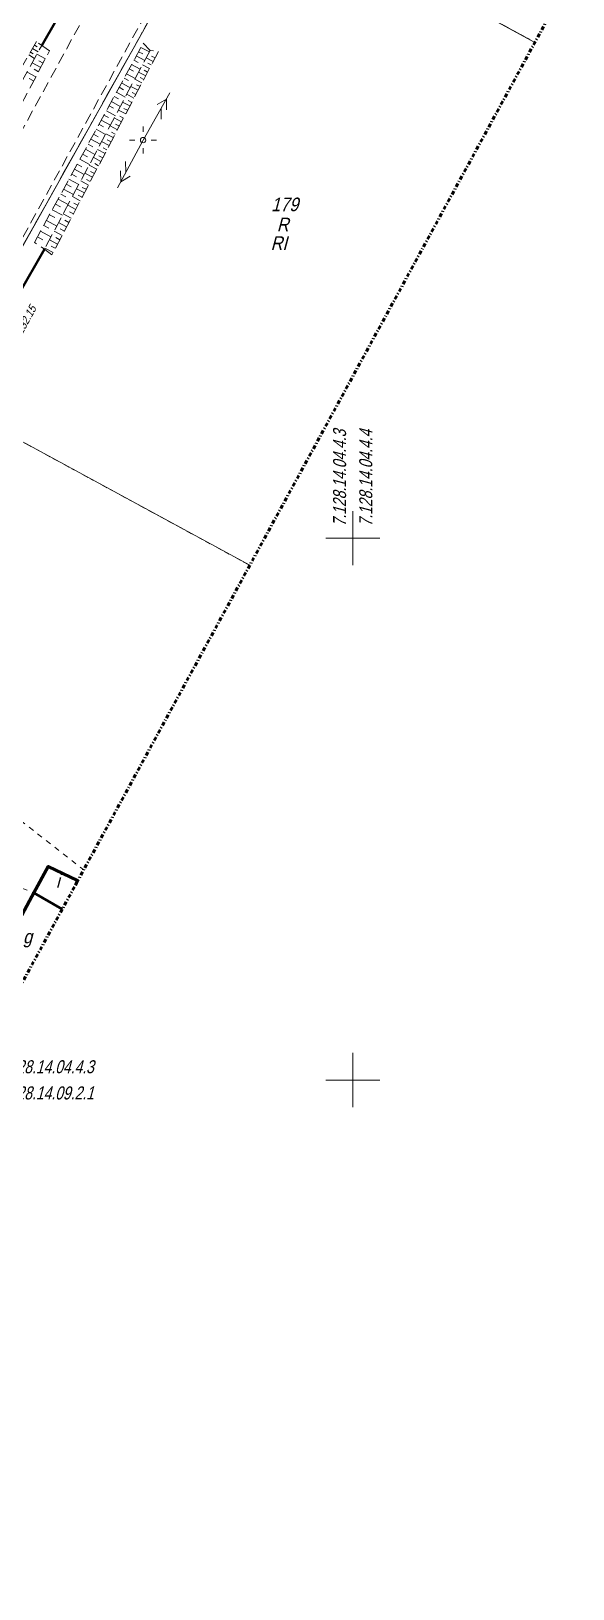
# Model space of a CAD drawing. Extents: x 7449598 to 7450455, y 5563374 to 5564952.
# Drawn here: x 7449970.3 to 7450020.3, y 5563953 to 5564096.8 of the extents above; entities that cross this region are included whole.
import ezdxf

# ---------------------------------------------------------------- set-up
doc = ezdxf.new("R2010")
doc.units = 0
doc.header["$MEASUREMENT"] = 0
for name, pattern in [('218-500', [1, 0.5, -0.5]), ('420-500', [1.5, 1, -0.5]), ('823-500', [1.75, 1.25, -0.5]), ('DGN Style 4', [0.686427, 0.343214, -0.171607, 0, -0.171607])]:
    doc.linetypes.add(name, pattern=pattern)
for name, color, linetype, lineweight in [('EDZPD_219', 7, 'Continuous', 0), ('GULENN', 1, 'Continuous', 13), ('GULTPR', 36, 'Continuous', 13), ('SDRPK_420', 7, 'Continuous', 0), ('SDRPT_414', 7, 'Continuous', 0), ('UEEPA_510', 7, 'Continuous', 0), ('UEETA_515', 7, 'Continuous', 0), ('Warstwa 24', 7, 'Continuous', 0), ('Warstwa 25', 7, 'Continuous', 0), ('Warstwa 26', 7, 'Continuous', 0), ('Warstwa 28', 7, 'Continuous', 0), ('Warstwa 29', 7, 'Continuous', 0), ('Warstwa 3', 7, 'Continuous', 0), ('Warstwa 4', 7, 'Continuous', 0), ('Warstwa 60', 7, 'Continuous', 0), ('Warstwa 8', 7, 'Continuous', 0), ('WUKPS_403', 7, 'Continuous', 0), ('WUKPS_820', 7, 'Continuous', 0), ('WUKPS_823', 7, 'Continuous', 0), ('WUKPS_824', 7, 'Continuous', 0)]:
    doc.layers.add(name, color=color, linetype=linetype, lineweight=lineweight)
doc.styles.add('Style-WORKING_1250 I 0.26180', font='WORKING_1250.shx', dxfattribs={"oblique": 14.999978})

# ---------------------------------------------------------------- blocks, each defined once
blk = doc.blocks.new('510_1')
at = {"layer": 'UEEPA_510', "color": 7, "linetype": 'Continuous', "lineweight": 13}
blk.add_circle((0, 0), 0.25, dxfattribs=at)
blk = doc.blocks.new('515')
at = {"layer": 'UEETA_515', "color": 7, "linetype": 'Continuous', "lineweight": 13}
for p, q in [((-1.25, 0), (-0.75, 0)), ((0, 0.75), (0, 1.25)), ((0.75, 0), (1.25, 0)), ((0, -1.25), (0, -0.75))]:
    blk.add_line(p, q, dxfattribs=at)
blk = doc.blocks.new('SUPE04_2')
at = {"color": 0, "flags": 128}
for points in [[(0, 0), (-100, 0)], [(-69.82163, -10), (-87.14214, 0), (-69.82163, 10)]]:
    blk.add_lwpolyline(points, dxfattribs=at)
blk = doc.blocks.new('SUPT01_2')
at = {"color": 0, "flags": 128}
for points in [[(0, 0), (-100, 0)], [(-69.82163, -10), (-87.14214, 0)], [(-67.14214, 0), (-49.82163, 10)]]:
    blk.add_lwpolyline(points, dxfattribs=at)

msp = doc.modelspace()

# ---------------------------------------------------------------- linework, layer by layer
at = {"layer": 'EDZPD_219', "color": 96, "linetype": 'Continuous', "lineweight": 13}
for p, q in [((7449988.62, 5564111.1), (7449961.76, 5564063.1)), ((7449988.62, 5564111.1), (7450016.81, 5564095.76)), ((7449961.76, 5564063.1), (7449990.48, 5564047.5))]:
    msp.add_line(p, q, dxfattribs=at)
at = {"layer": 'SDRPK_420', "color": 7, "linetype": '420-500', "lineweight": 13, "flags": 128}
for points in [[(7449881.24, 5563926.79), (7449890.91, 5563944.52), (7449908.2, 5563976.37), (7449932.16, 5564019.93), (7449942.95, 5564039.65), (7449943.52, 5564040.64), (7449946.94, 5564047.04), (7449950.9, 5564053.92), (7449962.69, 5564075.28), (7449979.37, 5564105.76), (7449991.38, 5564127.68), (7449991.97, 5564128.81), (7449995.91, 5564136.21)], [(7450000.28, 5564133.9), (7449983.71, 5564103.51), (7449967.23, 5564073.6), (7449945.6, 5564034.4), (7449939.4, 5564022.85), (7449936.97, 5564018.37), (7449915.5, 5563979.33), (7449912.2, 5563973.36), (7449895.25, 5563942.43), (7449886.72, 5563926.65), (7449884.33, 5563922.24), (7449879.79, 5563914.07), (7449879.35, 5563913.24), (7449869.49, 5563894.98)], [(7449965.31, 5564011.14), (7449969.2, 5564017.81), (7449970.55, 5564017.29)]]:
    msp.add_lwpolyline(points, dxfattribs=at)
at = {"layer": 'SDRPT_414', "color": 7, "linetype": 'Continuous', "lineweight": 40}
for p, q in [((7449973.8, 5564099.89), (7449971.27, 5564095.47)), ((7449969.11, 5564072.42), (7449971.53, 5564076.69))]:
    msp.add_line(p, q, dxfattribs=at)
at = {"layer": 'Warstwa 29', "color": 96, "linetype": '218-500', "lineweight": 13}
for p, q in [((7449988.62, 5564111.1), (7449961.76, 5564063.1)), ((7449961.76, 5564063.1), (7449988.62, 5564111.1)), ((7449988.62, 5564111.1), (7450016.81, 5564095.76)), ((7450016.81, 5564095.76), (7449988.62, 5564111.1)), ((7449961.76, 5564063.1), (7449990.48, 5564047.5)), ((7449990.48, 5564047.5), (7449961.76, 5564063.1)), ((7449966.17, 5564026.43), (7449975.15, 5564019.4))]:
    msp.add_line(p, q, dxfattribs=at)
at = {"layer": 'Warstwa 3', "color": 7, "linetype": 'Continuous', "lineweight": 53, "flags": 128}
for points in [[(7449973.17, 5564015.77), (7449970.55, 5564017.29), (7449971.87, 5564019.72), (7449974.57, 5564018.4), (7449974.38, 5564017.99)], [(7449969.29, 5564008.65), (7449966.71, 5564010.17), (7449970.37, 5564016.95), (7449970.55, 5564017.29), (7449973.17, 5564015.77)]]:
    msp.add_lwpolyline(points, dxfattribs=at)
at = {"layer": 'Warstwa 60', "color": 7, "linetype": 'Continuous', "lineweight": 13}
for p, q in [((7450000, 5564047.5), (7450000, 5564052.5)), ((7449997.5, 5564050), (7450000, 5564050)), ((7449997.5, 5564050), (7450002.5, 5564050)), ((7450000, 5564050), (7450002.5, 5564050)), ((7450000, 5563997.5), (7450000, 5564002.5)), ((7449997.5, 5564000), (7450002.5, 5564000))]:
    msp.add_line(p, q, dxfattribs=at)
at = {"layer": 'Warstwa 8', "color": 7, "linetype": 'DGN Style 4', "lineweight": 53, "flags": 128}
msp.add_lwpolyline([(7450242.25, 5564757.19), (7450281.76, 5564736.22), (7450381.95, 5564923.76), (7450454.95, 5564884.92), (7450405.4, 5564791.85), (7450392.83, 5564798.55), (7450342.94, 5564703.75), (7450227.05, 5564484.37), (7450154.83, 5564348.79), (7449690.29, 5563497.19), (7449618.91, 5563522.75), (7449629.01, 5563547.14), (7449943.26, 5564118.2), (7449916.28, 5564132.94), (7449953.15, 5564197.69), (7449979.3, 5564183.67), (7450084.83, 5564375.48), (7450052.49, 5564392.85)], close=True, dxfattribs=at)
at = {"layer": 'WUKPS_820', "color": 7, "linetype": 'Continuous', "lineweight": 13}
for p, q in [((7449970.62, 5564094.28), (7449970.08, 5564094.6)), ((7449970.23, 5564094.86), (7449970.49, 5564094.7)), ((7449970.94, 5564094.88), (7449970.41, 5564095.18)), ((7449970.6, 5564095.51), (7449970.86, 5564095.35)), ((7449970.82, 5564094.66), (7449971.61, 5564094.24)), ((7449979.79, 5564094.11), (7449980.18, 5564093.9)), ((7449980.78, 5564094.08), (7449980, 5564094.51)), ((7449980.22, 5564094.9), (7449980.61, 5564094.69)), ((7449981.21, 5564094.87), (7449980.43, 5564095.3)), ((7449980.92, 5564094.34), (7449981.56, 5564094)), ((7449981.74, 5564094.33), (7449981.42, 5564094.5)), ((7449969.92, 5564093.02), (7449970.73, 5564092.59)), ((7449970.39, 5564093.87), (7449971.19, 5564093.45)), ((7449970.98, 5564093.05), (7449970.57, 5564093.27)), ((7449971.4, 5564093.85), (7449971, 5564094.06)), ((7449979.9, 5564092.43), (7449979.11, 5564092.86)), ((7449979.36, 5564093.32), (7449979.75, 5564093.11)), ((7449980.36, 5564093.29), (7449979.57, 5564093.72)), ((7449980.22, 5564093.02), (7449980.87, 5564092.67)), ((7449980.57, 5564093.68), (7449981.22, 5564093.34)), ((7449981.04, 5564093.01), (7449980.72, 5564093.18)), ((7449981.39, 5564093.67), (7449981.07, 5564093.84)), ((7449970.52, 5564092.2), (7449970.11, 5564092.41)), ((7449978.42, 5564091.62), (7449978.83, 5564091.39)), ((7449979.45, 5564091.57), (7449978.64, 5564092.01)), ((7449978.89, 5564092.47), (7449979.29, 5564092.25)), ((7449979.51, 5564091.7), (7449980.17, 5564091.35)), ((7449979.86, 5564092.36), (7449980.52, 5564092.01)), ((7449980.35, 5564091.68), (7449980.02, 5564091.85)), ((7449980.7, 5564092.34), (7449980.37, 5564092.52)), ((7449977.49, 5564089.91), (7449977.91, 5564089.68)), ((7449978.53, 5564089.85), (7449977.71, 5564090.3)), ((7449977.96, 5564090.76), (7449978.37, 5564090.54)), ((7449978.99, 5564090.71), (7449978.17, 5564091.16)), ((7449978.74, 5564090.24), (7449979.41, 5564089.89)), ((7449979.13, 5564090.97), (7449979.79, 5564090.62)), ((7449979.58, 5564090.22), (7449979.25, 5564090.4)), ((7449979.97, 5564090.95), (7449979.63, 5564091.12)), ((7449977.62, 5564088.13), (7449976.77, 5564088.59)), ((7449977.02, 5564089.05), (7449977.44, 5564088.82)), ((7449978.07, 5564088.99), (7449977.24, 5564089.45)), ((7449977.96, 5564088.79), (7449978.65, 5564088.43)), ((7449978.35, 5564089.51), (7449979.03, 5564089.16)), ((7449978.82, 5564088.76), (7449978.48, 5564088.94)), ((7449979.2, 5564089.49), (7449978.86, 5564089.67)), ((7449976.06, 5564087.28), (7449976.48, 5564087.04)), ((7449977.16, 5564087.27), (7449976.31, 5564087.74)), ((7449976.56, 5564088.2), (7449976.98, 5564087.97)), ((7449977.19, 5564087.33), (7449977.88, 5564086.97)), ((7449977.58, 5564088.06), (7449978.26, 5564087.7)), ((7449978.06, 5564087.3), (7449977.71, 5564087.48)), ((7449978.44, 5564088.03), (7449978.1, 5564088.21)), ((7449976.17, 5564085.42), (7449975.3, 5564085.9)), ((7449975.55, 5564086.36), (7449975.99, 5564086.12)), ((7449976.67, 5564086.35), (7449975.8, 5564086.82)), ((7449976.42, 5564085.88), (7449977.12, 5564085.51)), ((7449976.8, 5564086.61), (7449977.5, 5564086.24)), ((7449977.29, 5564085.84), (7449976.94, 5564086.03)), ((7449977.67, 5564086.57), (7449977.33, 5564086.75)), ((7449975.19, 5564083.57), (7449974.3, 5564084.06)), ((7449974.55, 5564084.52), (7449974.99, 5564084.28)), ((7449975.68, 5564084.5), (7449974.8, 5564084.98)), ((7449975.05, 5564085.44), (7449975.49, 5564085.2)), ((7449975.64, 5564084.42), (7449976.35, 5564084.05)), ((7449976.03, 5564085.15), (7449976.74, 5564084.78)), ((7449976.53, 5564084.38), (7449976.17, 5564084.57)), ((7449976.91, 5564085.11), (7449976.56, 5564085.3)), ((7449973.54, 5564082.68), (7449974, 5564082.43)), ((7449974.7, 5564082.65), (7449973.79, 5564083.14)), ((7449974.05, 5564083.6), (7449974.49, 5564083.35)), ((7449974.87, 5564082.97), (7449975.59, 5564082.59)), ((7449975.26, 5564083.7), (7449975.97, 5564083.32)), ((7449975.76, 5564082.93), (7449975.4, 5564083.11)), ((7449976.15, 5564083.65), (7449975.79, 5564083.84)), ((7449973.71, 5564080.79), (7449972.79, 5564081.3)), ((7449973.04, 5564081.76), (7449973.5, 5564081.51)), ((7449974.21, 5564081.72), (7449973.29, 5564082.22)), ((7449974.1, 5564081.52), (7449974.83, 5564081.13)), ((7449974.48, 5564082.24), (7449975.21, 5564081.86)), ((7449975, 5564081.47), (7449974.64, 5564081.66)), ((7449975.38, 5564082.2), (7449975.02, 5564082.38)), ((7449972, 5564079.85), (7449972.47, 5564079.6)), ((7449973.19, 5564079.8), (7449972.25, 5564080.31)), ((7449972.54, 5564080.84), (7449973, 5564080.59)), ((7449973.25, 5564079.93), (7449973.99, 5564079.54)), ((7449973.67, 5564080.72), (7449974.41, 5564080.34)), ((7449974.2, 5564079.94), (7449973.83, 5564080.13)), ((7449974.62, 5564080.74), (7449974.25, 5564080.93)), ((7449972.13, 5564077.82), (7449971.17, 5564078.34)), ((7449971.46, 5564078.87), (7449971.94, 5564078.61)), ((7449972.66, 5564078.81), (7449971.71, 5564079.33)), ((7449972.41, 5564078.34), (7449973.16, 5564077.95)), ((7449972.83, 5564079.14), (7449973.57, 5564078.75)), ((7449973.37, 5564078.35), (7449972.99, 5564078.54)), ((7449973.78, 5564079.14), (7449973.41, 5564079.34)), ((7449970.89, 5564077.82), (7449971.37, 5564077.55)), ((7449971.99, 5564077.55), (7449972.74, 5564077.15)), ((7449972.53, 5564076.76), (7449972.15, 5564076.96)), ((7449972.95, 5564077.55), (7449972.57, 5564077.75)), ((7449971.56, 5564076.76), (7449972.32, 5564076.36))]:
    msp.add_line(p, q, dxfattribs=at)
at = {"layer": 'WUKPS_823', "color": 7, "linetype": '823-500', "lineweight": 13}
for p, q in [((7449970.6, 5564077.29), (7449980.65, 5564095.69)), ((7449971.99, 5564094.97), (7449970.79, 5564095.83)), ((7449982.05, 5564094.93), (7449972.22, 5564076.16))]:
    msp.add_line(p, q, dxfattribs=at)
at = {"layer": 'WUKPS_823', "color": 7, "linetype": '823-500', "lineweight": 13, "flags": 128}
for points in [[(7449970.79, 5564095.83), (7449961.22, 5564079.28), (7449948.12, 5564055.74)], [(7449980.65, 5564095.69), (7449981.28, 5564095.02), (7449982.05, 5564094.93)], [(7449950.12, 5564054.61), (7449963.15, 5564078.26), (7449971.99, 5564094.97)], [(7449972.22, 5564076.16), (7449971.53, 5564076.69), (7449970.6, 5564077.29)]]:
    msp.add_lwpolyline(points, dxfattribs=at)
at = {"layer": 'WUKPS_824', "color": 7, "linetype": '823-500', "lineweight": 13}
msp.add_line((7449981.28, 5564095.02), (7449971.53, 5564076.69), dxfattribs=at)
at = {"layer": 'WUKPS_824', "color": 7, "linetype": '823-500', "lineweight": 13, "flags": 128}
msp.add_lwpolyline([(7449948.99, 5564055.26), (7449962.13, 5564078.87), (7449971.27, 5564095.47)], dxfattribs=at)

# ---------------------------------------------------------------- block references
at = {"layer": 'GULENN', "color": 1, "lineweight": 13, "ltscale": 0.1, "zscale": 0.05}
for xscale, yscale, rotation in [(0.04999999999999999, 0.04999999999999999, 240.3645686239738), (0.05000000000000002, 0.05000000000000002, 61.96940600373905)]:
    msp.add_blockref('SUPE04_2', (7449980.63, 5564086.74), dxfattribs=dict(at, xscale=xscale, yscale=yscale, rotation=rotation))
at = {"layer": 'GULTPR', "color": 30, "lineweight": 13, "ltscale": 0.1, "xscale": 0.05, "yscale": 0.05, "zscale": 0.05}
for rotation in [240.3645686151583, 61.9694060122654]:
    msp.add_blockref('SUPT01_2', (7449980.63, 5564086.74), dxfattribs=dict(at, rotation=rotation))
at = {"layer": 'UEEPA_510', "color": 7, "linetype": 'Continuous', "lineweight": 13}
msp.add_blockref('510_1', (7449980.63, 5564086.74), dxfattribs=at)
at = {"layer": 'UEETA_515', "color": 7, "linetype": 'Continuous', "lineweight": 13}
msp.add_blockref('515', (7449980.63, 5564086.74), dxfattribs=at)

# ---------------------------------------------------------------- texts
at = {"layer": 'Warstwa 24', "color": 96, "linetype": 'Continuous', "lineweight": 30, "style": 'Style-WORKING_1250 I 0.26180', "oblique": 15, "width": 0.899997}
msp.add_text('179', height=1.25, dxfattribs=at).set_placement((7449992.45, 5564080.18))
at = {"layer": 'Warstwa 25', "color": 7, "linetype": 'Continuous', "lineweight": 13, "char_height": 1.2, "rotation": 90, "style": 'Style-WORKING_1250 I 0.26180'}
for s, insert, attachment_point in [('\\W0.800000x;7.128.14.04.4.3^J', (7449999.39, 5564051.09), 7), ('\\W0.800000x;7.128.14.04.4.4^J', (7450000.59, 5564051.09), 1)]:
    msp.add_mtext(s, dxfattribs=dict(at, insert=insert, attachment_point=attachment_point))
at = {"layer": 'Warstwa 25', "color": 7, "linetype": 'Continuous', "lineweight": 13, "char_height": 1.2, "style": 'Style-WORKING_1250 I 0.26180'}
for s, insert, attachment_point in [('\\W0.800000x;7.128.14.04.4.3^J', (7449967.16, 5564000.61), 7), ('\\W0.800000x;7.128.14.09.2.1^J', (7449967.16, 5563999.41), 1)]:
    msp.add_mtext(s, dxfattribs=dict(at, insert=insert, attachment_point=attachment_point))
at = {"layer": 'Warstwa 26', "color": 96, "linetype": 'Continuous', "lineweight": 30, "style": 'Style-WORKING_1250 I 0.26180', "oblique": 15, "width": 0.899997}
msp.add_text('RI', height=1.25, dxfattribs=at).set_placement((7449992.41, 5564076.61))
at = {"layer": 'Warstwa 28', "color": 96, "linetype": 'Continuous', "lineweight": 30, "style": 'Style-WORKING_1250 I 0.26180', "oblique": 15, "width": 0.899997}
msp.add_text('R', height=1.25, dxfattribs=at).set_placement((7449992.98, 5564078.33))
at = {"layer": 'Warstwa 4', "color": 7, "linetype": 'Continuous', "lineweight": 30, "style": 'Style-WORKING_1250 I 0.26180', "oblique": 15, "width": 0.899997}
for s, p in [('i', (7449972.59, 5564017.75)), ('g', (7449969.55, 5564012.61))]:
    msp.add_text(s, height=1.25, dxfattribs=at).set_placement(p)
at = {"layer": 'WUKPS_403', "color": 7, "linetype": 'Continuous', "lineweight": 13, "style": 'Style-WORKING_1250 I 0.26180', "oblique": 15, "width": 0.900007}
msp.add_text('232.15', height=0.75, rotation=61.4528, dxfattribs=at).set_placement((7449969.49, 5564068.78))

doc.saveas('drawing.dxf')
